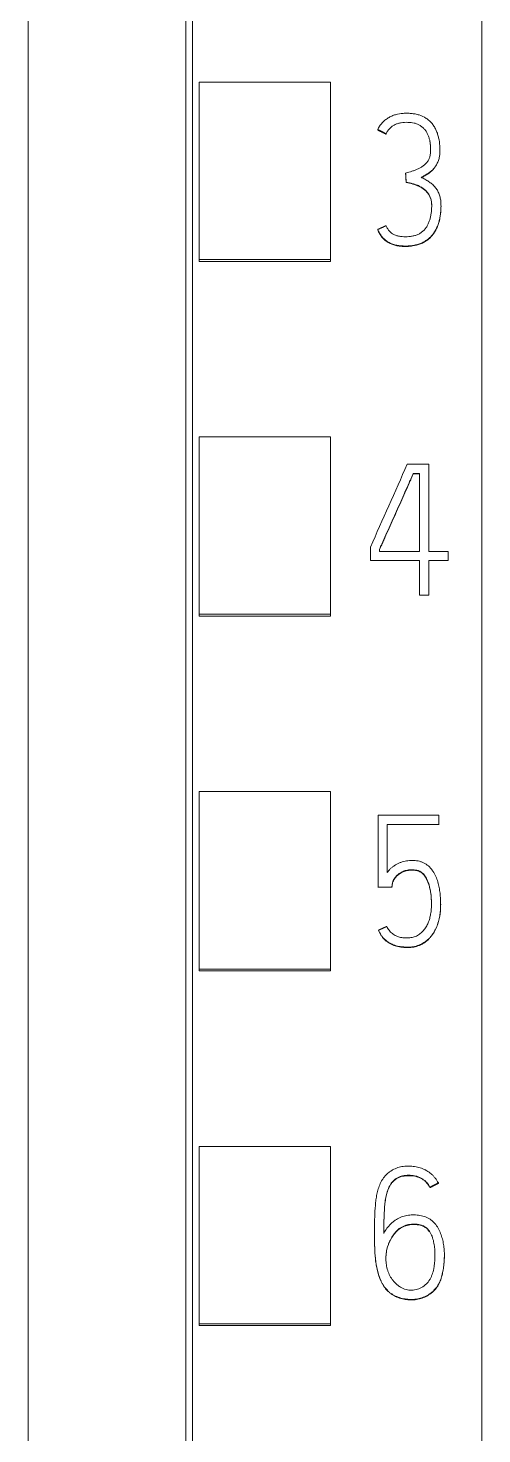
# Model space of a CAD drawing. Header units: millimetres. Extents: x 1359 to 3577, y 1336 to 3557.
# Drawn here: x 2813.07 to 2819.97, y 3000.85 to 3022.26 of the extents above; entities that cross this region are included whole.
import ezdxf

# ---------------------------------------------------------------- set-up
doc = ezdxf.new("R2010")
doc.units = ezdxf.units.MM
doc.layers.add('000-PI-Oprema', color=30, linetype='Continuous', lineweight=5)

msp = doc.modelspace()

# ---------------------------------------------------------------- linework, layer by layer
at = {"layer": '000-PI-Oprema', "color": 0, "linetype": 'ByBlock', "lineweight": 0}
for p, q in [((2819.971, 3041.237), (2819.971, 2927.819)), ((2815.571, 2930.141), (2815.571, 3038.956)), ((2815.671, 3018.734), (2815.671, 3021.437)), ((2815.671, 3021.437), (2817.671, 3021.437)), ((2817.671, 3018.734), (2817.671, 3021.437)), ((2818.387, 3020.714), (2818.387, 3020.707)), ((2818.515, 3020.65), (2818.515, 3020.644)), ((2819.333, 3020.396), (2819.333, 3020.402)), ((2818.812, 3020.051), (2818.812, 3020.045)), ((2818.82, 3019.913), (2818.82, 3019.906)), ((2819.35, 3019.546), (2819.35, 3019.552)), ((2818.387, 3019.192), (2818.387, 3019.185)), ((2815.671, 3018.705), (2815.671, 3018.734)), ((2815.671, 3018.734), (2817.671, 3018.734)), ((2815.671, 3018.705), (2817.671, 3018.705)), ((2817.671, 3018.705), (2817.671, 3018.734)), ((2815.671, 3013.333), (2815.671, 3016.035)), ((2815.671, 3016.035), (2817.671, 3016.035)), ((2817.671, 3013.333), (2817.671, 3016.035)), ((2818.837, 3015.617), (2819.167, 3015.617)), ((2819.167, 3015.617), (2819.167, 3014.291)), ((2818.928, 3015.479), (2818.928, 3015.473)), ((2819.025, 3015.479), (2818.928, 3015.479)), ((2818.928, 3015.473), (2819.025, 3015.473)), ((2819.025, 3014.291), (2819.025, 3015.479)), ((2818.277, 3014.153), (2818.277, 3014.357)), ((2818.415, 3014.327), (2818.415, 3014.291)), ((2818.415, 3014.291), (2819.025, 3014.291)), ((2819.167, 3014.291), (2819.461, 3014.291)), ((2819.461, 3014.291), (2819.461, 3014.153)), ((2819.025, 3014.153), (2818.277, 3014.153)), ((2819.025, 3013.625), (2819.025, 3014.153)), ((2819.167, 3014.153), (2819.167, 3013.625)), ((2819.461, 3014.153), (2819.167, 3014.153)), ((2819.167, 3013.625), (2819.025, 3013.625)), ((2815.671, 3013.305), (2815.671, 3013.333)), ((2815.671, 3013.333), (2817.671, 3013.333)), ((2815.671, 3013.305), (2817.671, 3013.305)), ((2817.671, 3013.305), (2817.671, 3013.333)), ((2815.671, 3007.931), (2815.671, 3010.634)), ((2815.671, 3010.634), (2817.671, 3010.634)), ((2817.671, 3007.931), (2817.671, 3010.634)), ((2818.393, 3010.273), (2818.393, 3009.178)), ((2819.317, 3010.273), (2818.393, 3010.273)), ((2819.317, 3010.135), (2819.317, 3010.273)), ((2818.532, 3009.4), (2818.532, 3010.135)), ((2818.532, 3010.135), (2819.317, 3010.135)), ((2819.317, 3010.135), (2819.317, 3010.129)), ((2818.393, 3009.178), (2818.393, 3009.172)), ((2818.393, 3009.178), (2818.604, 3009.178)), ((2818.604, 3009.178), (2818.604, 3009.172)), ((2819.345, 3008.914), (2819.345, 3008.92)), ((2818.399, 3008.523), (2818.399, 3008.517)), ((2815.671, 3007.905), (2815.671, 3007.931)), ((2815.671, 3007.931), (2817.671, 3007.931)), ((2815.671, 3007.905), (2817.671, 3007.905)), ((2817.671, 3007.905), (2817.671, 3007.931)), ((2815.671, 3002.53), (2815.671, 3005.232)), ((2815.671, 3005.232), (2817.671, 3005.232)), ((2817.671, 3002.53), (2817.671, 3005.232)), ((2819.31, 3004.676), (2819.31, 3004.67)), ((2819.182, 3004.61), (2819.182, 3004.604)), ((2818.338, 3003.872), (2818.338, 3003.866)), ((2819.402, 3003.573), (2819.402, 3003.579)), ((2815.671, 3002.506), (2815.671, 3002.53)), ((2815.671, 3002.53), (2817.671, 3002.53)), ((2817.671, 3002.506), (2817.671, 3002.53)), ((2815.671, 3002.506), (2817.671, 3002.506))]:
    msp.add_line(p, q, dxfattribs=at)
at = {"layer": '000-PI-Oprema', "color": 18, "linetype": 'ByBlock', "lineweight": 0, "true_color": 0x000000}
msp.add_ellipse((2803.912, 2917.202), major_axis=(452.614, 1023.309), ratio=0.023466, start_param=1.484858, end_param=1.486095, dxfattribs=at)
at = {"layer": '000-PI-Oprema', "color": 0, "linetype": 'ByBlock', "lineweight": 0}
for points, knots in [([(2815.471, 2929.856), (2815.471, 2933.196), (2815.471, 2941.161), (2815.471, 2953.801), (2815.471, 2969.287), (2815.471, 2983.582), (2815.471, 2997.792), (2815.471, 3012.358), (2815.471, 3026.528), (2815.471, 3036.098), (2815.471, 3039.142)], [0, 0, 0, 0, 0.091483, 0.21812, 0.346206, 0.515858, 0.610111, 0.736264, 0.916066, 1, 1, 1, 1]), ([(2813.071, 3036.077), (2813.071, 3034.053), (2813.071, 3025.504), (2813.071, 3012.358), (2813.071, 2997.792), (2813.071, 2983.582), (2813.071, 2969.287), (2813.071, 2953.801), (2813.071, 2941.043), (2813.071, 2932.161), (2813.071, 2927.904), (2813.071, 2927.106)], [0, 0, 0, 0, 0.055935, 0.236292, 0.362833, 0.457376, 0.627551, 0.756032, 0.883059, 0.978086, 1, 1, 1, 1]), ([(2819.05, 3019.987), (2819.068, 3019.996), (2819.086, 3020.006), (2819.121, 3020.025), (2819.138, 3020.036), (2819.163, 3020.052), (2819.171, 3020.058), (2819.187, 3020.07), (2819.194, 3020.076), (2819.209, 3020.089), (2819.217, 3020.096), (2819.231, 3020.11), (2819.238, 3020.118), (2819.258, 3020.141), (2819.269, 3020.157), (2819.285, 3020.183), (2819.29, 3020.192), (2819.298, 3020.21), (2819.303, 3020.22), (2819.314, 3020.248), (2819.319, 3020.267), (2819.328, 3020.306), (2819.33, 3020.326), (2819.333, 3020.367), (2819.333, 3020.387), (2819.333, 3020.427), (2819.333, 3020.447), (2819.329, 3020.507), (2819.323, 3020.546), (2819.31, 3020.605), (2819.305, 3020.625), (2819.293, 3020.663), (2819.278, 3020.701), (2819.26, 3020.736), (2819.238, 3020.771), (2819.227, 3020.788), (2819.201, 3020.819), (2819.181, 3020.84), (2819.158, 3020.86), (2819.142, 3020.872), (2819.133, 3020.878), (2819.091, 3020.907), (2819.055, 3020.924), (2819.006, 3020.939), (2818.996, 3020.942), (2818.977, 3020.947), (2818.947, 3020.953), (2818.897, 3020.96), (2818.857, 3020.962), (2818.817, 3020.962), (2818.796, 3020.962), (2818.736, 3020.958), (2818.697, 3020.951), (2818.648, 3020.937), (2818.639, 3020.934), (2818.62, 3020.927), (2818.61, 3020.924), (2818.582, 3020.911), (2818.546, 3020.892), (2818.513, 3020.869), (2818.49, 3020.85), (2818.482, 3020.843), (2818.467, 3020.829), (2818.46, 3020.822), (2818.44, 3020.8), (2818.428, 3020.784), (2818.411, 3020.759), (2818.406, 3020.75), (2818.396, 3020.732), (2818.392, 3020.723), (2818.387, 3020.714)], [0, 0, 0, 0, 0.03125, 0.03125, 0.0625, 0.0625, 0.078125, 0.078125, 0.09375, 0.09375, 0.109375, 0.109375, 0.125, 0.125, 0.15625, 0.15625, 0.171875, 0.171875, 0.1875, 0.1875, 0.21875, 0.21875, 0.25, 0.25, 0.28125, 0.28125, 0.3125, 0.3125, 0.375, 0.375, 0.40625, 0.40625, 0.4375, 0.46875, 0.46875, 0.5, 0.5, 0.53125, 0.546875, 0.546875, 0.5625, 0.5625, 0.625, 0.625, 0.640625, 0.640625, 0.65625, 0.6875, 0.71875, 0.71875, 0.75, 0.75, 0.8125, 0.8125, 0.828125, 0.828125, 0.84375, 0.84375, 0.875, 0.90625, 0.90625, 0.921875, 0.921875, 0.9375, 0.9375, 0.96875, 0.96875, 0.984375, 0.984375, 1, 1, 1, 1]), ([(2818.515, 3020.65), (2818.523, 3020.665), (2818.531, 3020.679), (2818.549, 3020.706), (2818.559, 3020.719), (2818.577, 3020.737), (2818.583, 3020.742), (2818.595, 3020.753), (2818.602, 3020.758), (2818.615, 3020.768), (2818.622, 3020.773), (2818.636, 3020.781), (2818.643, 3020.785), (2818.666, 3020.796), (2818.681, 3020.802), (2818.713, 3020.811), (2818.729, 3020.815), (2818.762, 3020.82), (2818.778, 3020.822), (2818.812, 3020.824), (2818.828, 3020.824), (2818.878, 3020.823), (2818.911, 3020.82), (2818.951, 3020.81), (2818.959, 3020.808), (2818.975, 3020.803), (2818.983, 3020.8), (2819.006, 3020.791), (2819.021, 3020.784), (2819.042, 3020.77), (2819.049, 3020.765), (2819.062, 3020.755), (2819.068, 3020.75), (2819.086, 3020.733), (2819.097, 3020.721), (2819.113, 3020.701), (2819.117, 3020.694), (2819.127, 3020.681), (2819.14, 3020.66), (2819.151, 3020.638), (2819.163, 3020.607), (2819.168, 3020.591), (2819.177, 3020.559), (2819.181, 3020.543), (2819.189, 3020.495), (2819.191, 3020.462), (2819.192, 3020.412), (2819.192, 3020.396), (2819.191, 3020.363), (2819.189, 3020.347), (2819.185, 3020.322), (2819.184, 3020.314), (2819.179, 3020.298), (2819.177, 3020.29), (2819.168, 3020.267), (2819.161, 3020.252), (2819.148, 3020.231), (2819.143, 3020.224), (2819.133, 3020.211), (2819.127, 3020.205), (2819.116, 3020.193), (2819.111, 3020.187), (2819.099, 3020.175), (2819.092, 3020.17), (2819.073, 3020.154), (2819.059, 3020.145), (2819.031, 3020.128), (2819.016, 3020.12), (2818.986, 3020.107), (2818.971, 3020.101), (2818.939, 3020.09), (2818.923, 3020.085), (2818.876, 3020.07), (2818.844, 3020.06), (2818.812, 3020.051)], [0, 0, 0, 0, 0.03125, 0.03125, 0.0625, 0.0625, 0.078125, 0.078125, 0.09375, 0.09375, 0.109375, 0.109375, 0.125, 0.125, 0.15625, 0.15625, 0.1875, 0.1875, 0.21875, 0.21875, 0.25, 0.25, 0.3125, 0.3125, 0.328125, 0.328125, 0.34375, 0.34375, 0.375, 0.375, 0.390625, 0.390625, 0.40625, 0.40625, 0.4375, 0.4375, 0.453125, 0.453125, 0.46875, 0.5, 0.5, 0.53125, 0.53125, 0.5625, 0.5625, 0.625, 0.625, 0.65625, 0.65625, 0.6875, 0.6875, 0.703125, 0.703125, 0.71875, 0.71875, 0.75, 0.75, 0.765625, 0.765625, 0.78125, 0.78125, 0.796875, 0.796875, 0.8125, 0.8125, 0.84375, 0.84375, 0.875, 0.875, 0.90625, 0.90625, 0.9375, 0.9375, 1, 1, 1, 1]), ([(2819.192, 3020.407), (2819.192, 3020.411), (2819.192, 3020.416), (2819.192, 3020.453), (2819.189, 3020.485), (2819.182, 3020.528), (2819.18, 3020.539), (2819.178, 3020.55)], [0, 0, 0, 0, 0.087818, 0.087818, 0.771228, 0.771228, 1, 1, 1, 1]), ([(2819.239, 3020.113), (2819.228, 3020.101), (2819.216, 3020.089), (2819.196, 3020.071), (2819.188, 3020.065), (2819.172, 3020.052), (2819.164, 3020.046), (2819.138, 3020.03), (2819.121, 3020.02), (2819.086, 3020), (2819.069, 3019.99), (2819.05, 3019.981)], [0, 0, 0, 0, 0.218648, 0.218648, 0.348874, 0.348874, 0.479099, 0.479099, 0.739549, 0.739549, 1, 1, 1, 1]), ([(2818.387, 3019.192), (2818.396, 3019.172), (2818.406, 3019.154), (2818.427, 3019.117), (2818.438, 3019.1), (2818.458, 3019.075), (2818.465, 3019.067), (2818.479, 3019.052), (2818.487, 3019.045), (2818.511, 3019.024), (2818.528, 3019.012), (2818.556, 3018.996), (2818.565, 3018.991), (2818.584, 3018.982), (2818.594, 3018.978), (2818.623, 3018.967), (2818.643, 3018.96), (2818.684, 3018.95), (2818.705, 3018.947), (2818.747, 3018.942), (2818.768, 3018.941), (2818.81, 3018.94), (2818.831, 3018.94), (2818.872, 3018.943), (2818.893, 3018.945), (2818.925, 3018.949), (2818.935, 3018.951), (2818.956, 3018.955), (2818.966, 3018.957), (2818.997, 3018.965), (2819.017, 3018.972), (2819.046, 3018.983), (2819.056, 3018.987), (2819.075, 3018.996), (2819.084, 3019.001), (2819.112, 3019.016), (2819.129, 3019.028), (2819.163, 3019.053), (2819.178, 3019.067), (2819.208, 3019.097), (2819.221, 3019.113), (2819.246, 3019.147), (2819.258, 3019.165), (2819.273, 3019.192), (2819.278, 3019.202), (2819.287, 3019.221), (2819.291, 3019.23), (2819.311, 3019.279), (2819.323, 3019.319), (2819.335, 3019.38), (2819.339, 3019.401), (2819.344, 3019.442), (2819.346, 3019.463), (2819.349, 3019.505), (2819.35, 3019.526), (2819.35, 3019.567), (2819.35, 3019.588), (2819.347, 3019.63), (2819.344, 3019.65), (2819.337, 3019.681), (2819.335, 3019.692), (2819.329, 3019.712), (2819.325, 3019.722), (2819.314, 3019.752), (2819.305, 3019.771), (2819.289, 3019.798), (2819.283, 3019.807), (2819.271, 3019.825), (2819.264, 3019.833), (2819.244, 3019.857), (2819.229, 3019.872), (2819.196, 3019.899), (2819.179, 3019.911), (2819.143, 3019.935), (2819.125, 3019.946), (2819.088, 3019.967), (2819.069, 3019.977), (2819.05, 3019.987)], [0, 0, 0, 0, 0.03125, 0.03125, 0.0625, 0.0625, 0.078125, 0.078125, 0.09375, 0.09375, 0.125, 0.125, 0.140625, 0.140625, 0.15625, 0.15625, 0.1875, 0.1875, 0.21875, 0.21875, 0.25, 0.25, 0.28125, 0.28125, 0.3125, 0.3125, 0.328125, 0.328125, 0.34375, 0.34375, 0.375, 0.375, 0.390625, 0.390625, 0.40625, 0.40625, 0.4375, 0.4375, 0.46875, 0.46875, 0.5, 0.5, 0.53125, 0.53125, 0.546875, 0.546875, 0.5625, 0.5625, 0.625, 0.625, 0.65625, 0.65625, 0.6875, 0.6875, 0.71875, 0.71875, 0.75, 0.75, 0.78125, 0.78125, 0.796875, 0.796875, 0.8125, 0.8125, 0.84375, 0.84375, 0.859375, 0.859375, 0.875, 0.875, 0.90625, 0.90625, 0.9375, 0.9375, 0.96875, 0.96875, 1, 1, 1, 1]), ([(2818.82, 3019.913), (2818.854, 3019.907), (2818.888, 3019.899), (2818.937, 3019.885), (2818.954, 3019.88), (2818.986, 3019.868), (2819.002, 3019.862), (2819.025, 3019.85), (2819.033, 3019.846), (2819.048, 3019.838), (2819.055, 3019.833), (2819.077, 3019.819), (2819.091, 3019.809), (2819.111, 3019.792), (2819.117, 3019.786), (2819.129, 3019.774), (2819.135, 3019.768), (2819.152, 3019.748), (2819.162, 3019.734), (2819.175, 3019.712), (2819.179, 3019.704), (2819.186, 3019.688), (2819.189, 3019.68), (2819.198, 3019.656), (2819.202, 3019.639), (2819.207, 3019.605), (2819.208, 3019.588), (2819.209, 3019.553), (2819.209, 3019.536), (2819.206, 3019.485), (2819.202, 3019.451), (2819.193, 3019.4), (2819.19, 3019.383), (2819.182, 3019.35), (2819.177, 3019.333), (2819.166, 3019.3), (2819.159, 3019.284), (2819.148, 3019.261), (2819.144, 3019.253), (2819.136, 3019.238), (2819.131, 3019.231), (2819.107, 3019.195), (2819.083, 3019.17), (2819.048, 3019.144), (2819.041, 3019.139), (2819.026, 3019.13), (2819.019, 3019.126), (2818.995, 3019.115), (2818.979, 3019.108), (2818.946, 3019.098), (2818.929, 3019.094), (2818.895, 3019.087), (2818.861, 3019.083), (2818.827, 3019.081), (2818.792, 3019.081), (2818.775, 3019.082), (2818.74, 3019.085), (2818.723, 3019.087), (2818.689, 3019.094), (2818.672, 3019.098), (2818.64, 3019.111), (2818.625, 3019.119), (2818.603, 3019.133), (2818.596, 3019.139), (2818.583, 3019.15), (2818.577, 3019.156), (2818.565, 3019.169), (2818.559, 3019.175), (2818.549, 3019.189), (2818.544, 3019.196), (2818.53, 3019.218), (2818.522, 3019.234), (2818.515, 3019.25)], [0, 0, 0, 0, 0.0625, 0.0625, 0.09375, 0.09375, 0.125, 0.125, 0.140625, 0.140625, 0.15625, 0.15625, 0.1875, 0.1875, 0.203125, 0.203125, 0.21875, 0.21875, 0.25, 0.25, 0.265625, 0.265625, 0.28125, 0.28125, 0.3125, 0.3125, 0.34375, 0.34375, 0.375, 0.375, 0.4375, 0.4375, 0.46875, 0.46875, 0.5, 0.5, 0.53125, 0.53125, 0.546875, 0.546875, 0.5625, 0.5625, 0.625, 0.625, 0.640625, 0.640625, 0.65625, 0.65625, 0.6875, 0.6875, 0.71875, 0.71875, 0.75, 0.78125, 0.78125, 0.8125, 0.8125, 0.84375, 0.84375, 0.875, 0.875, 0.90625, 0.90625, 0.921875, 0.921875, 0.9375, 0.9375, 0.953125, 0.953125, 0.96875, 0.96875, 1, 1, 1, 1]), ([(2819.209, 3019.549), (2819.209, 3019.554), (2819.209, 3019.559), (2819.208, 3019.573), (2819.208, 3019.582), (2819.207, 3019.599), (2819.206, 3019.608), (2819.202, 3019.633), (2819.198, 3019.65), (2819.189, 3019.674), (2819.186, 3019.682), (2819.179, 3019.698), (2819.175, 3019.705), (2819.161, 3019.728), (2819.151, 3019.742), (2819.129, 3019.768), (2819.117, 3019.781), (2819.091, 3019.803), (2819.077, 3019.813), (2819.048, 3019.832), (2819.033, 3019.84), (2819.002, 3019.856), (2818.986, 3019.862), (2818.954, 3019.874), (2818.937, 3019.879), (2818.888, 3019.893), (2818.854, 3019.901), (2818.82, 3019.906)], [0, 0, 0, 0, 0.026635, 0.026635, 0.070879, 0.070879, 0.115123, 0.115123, 0.20361, 0.20361, 0.247854, 0.247854, 0.292098, 0.292098, 0.380586, 0.380586, 0.469074, 0.469074, 0.557561, 0.557561, 0.646049, 0.646049, 0.734537, 0.734537, 0.823025, 0.823025, 1, 1, 1, 1]), ([(2819.35, 3019.546), (2819.35, 3019.545), (2819.35, 3019.544), (2819.35, 3019.523), (2819.349, 3019.502), (2819.347, 3019.46), (2819.345, 3019.439), (2819.339, 3019.398), (2819.336, 3019.377), (2819.323, 3019.316), (2819.312, 3019.276), (2819.293, 3019.228), (2819.288, 3019.218), (2819.279, 3019.199), (2819.275, 3019.19), (2819.259, 3019.162), (2819.248, 3019.144), (2819.224, 3019.11), (2819.21, 3019.094), (2819.188, 3019.071), (2819.181, 3019.064), (2819.165, 3019.049), (2819.157, 3019.043), (2819.132, 3019.023), (2819.114, 3019.012), (2819.087, 3018.996), (2819.078, 3018.991), (2819.058, 3018.982), (2819.049, 3018.978), (2818.999, 3018.958), (2818.959, 3018.948), (2818.896, 3018.939), (2818.875, 3018.937), (2818.833, 3018.934), (2818.812, 3018.934), (2818.769, 3018.935), (2818.748, 3018.936), (2818.717, 3018.939), (2818.706, 3018.941), (2818.685, 3018.944), (2818.675, 3018.946), (2818.644, 3018.954), (2818.624, 3018.96), (2818.595, 3018.972), (2818.585, 3018.976), (2818.566, 3018.985), (2818.556, 3018.99), (2818.529, 3019.006), (2818.511, 3019.018), (2818.487, 3019.038), (2818.48, 3019.046), (2818.465, 3019.061), (2818.458, 3019.069), (2818.438, 3019.094), (2818.427, 3019.111), (2818.406, 3019.147), (2818.396, 3019.166), (2818.387, 3019.185)], [0, 0, 0, 0, 0.001389, 0.001389, 0.044807, 0.044807, 0.088225, 0.088225, 0.131643, 0.131643, 0.218479, 0.218479, 0.240188, 0.240188, 0.261896, 0.261896, 0.305314, 0.305314, 0.348732, 0.348732, 0.370441, 0.370441, 0.39215, 0.39215, 0.435568, 0.435568, 0.457277, 0.457277, 0.478986, 0.478986, 0.565821, 0.565821, 0.609239, 0.609239, 0.652657, 0.652657, 0.696075, 0.696075, 0.717784, 0.717784, 0.739493, 0.739493, 0.782911, 0.782911, 0.80462, 0.80462, 0.826329, 0.826329, 0.869746, 0.869746, 0.891455, 0.891455, 0.913164, 0.913164, 0.956582, 0.956582, 1, 1, 1, 1]), ([(2818.928, 3015.479), (2818.918, 3015.455), (2818.907, 3015.431), (2818.886, 3015.383), (2818.876, 3015.359), (2818.844, 3015.287), (2818.823, 3015.239), (2818.78, 3015.142), (2818.759, 3015.094), (2818.716, 3014.998), (2818.695, 3014.95), (2818.652, 3014.854), (2818.63, 3014.806), (2818.587, 3014.71), (2818.566, 3014.662), (2818.523, 3014.566), (2818.502, 3014.518), (2818.47, 3014.446), (2818.459, 3014.423), (2818.442, 3014.387), (2818.437, 3014.375), (2818.426, 3014.351), (2818.421, 3014.339), (2818.415, 3014.327)], [0, 0, 0, 0, 0.0625, 0.0625, 0.125, 0.125, 0.25, 0.25, 0.375, 0.375, 0.5, 0.5, 0.625, 0.625, 0.75, 0.75, 0.875, 0.875, 0.9375, 0.9375, 0.96875, 0.96875, 1, 1, 1, 1]), ([(2818.415, 3014.321), (2818.421, 3014.333), (2818.426, 3014.345), (2818.437, 3014.368), (2818.442, 3014.38), (2818.459, 3014.416), (2818.47, 3014.44), (2818.502, 3014.512), (2818.523, 3014.56), (2818.566, 3014.656), (2818.587, 3014.704), (2818.63, 3014.8), (2818.652, 3014.848), (2818.695, 3014.944), (2818.716, 3014.992), (2818.759, 3015.088), (2818.78, 3015.136), (2818.823, 3015.232), (2818.844, 3015.28), (2818.876, 3015.353), (2818.886, 3015.377), (2818.907, 3015.425), (2818.918, 3015.449), (2818.928, 3015.473)], [0, 0, 0, 0, 0.03125, 0.03125, 0.0625, 0.0625, 0.125, 0.125, 0.25, 0.25, 0.375, 0.375, 0.5, 0.5, 0.625, 0.625, 0.75, 0.75, 0.875, 0.875, 0.9375, 0.9375, 1, 1, 1, 1]), ([(2818.399, 3008.523), (2818.411, 3008.497), (2818.424, 3008.471), (2818.449, 3008.436), (2818.457, 3008.424), (2818.476, 3008.402), (2818.486, 3008.391), (2818.508, 3008.372), (2818.519, 3008.362), (2818.542, 3008.345), (2818.554, 3008.337), (2818.579, 3008.322), (2818.592, 3008.316), (2818.618, 3008.303), (2818.632, 3008.298), (2818.66, 3008.289), (2818.674, 3008.285), (2818.702, 3008.278), (2818.716, 3008.275), (2818.745, 3008.271), (2818.76, 3008.27), (2818.782, 3008.269), (2818.789, 3008.268), (2818.804, 3008.267), (2818.811, 3008.267), (2818.833, 3008.266), (2818.848, 3008.266), (2818.877, 3008.267), (2818.891, 3008.268), (2818.921, 3008.271), (2818.935, 3008.274), (2818.964, 3008.28), (2818.978, 3008.284), (2819.02, 3008.297), (2819.047, 3008.309), (2819.085, 3008.331), (2819.098, 3008.339), (2819.122, 3008.356), (2819.133, 3008.365), (2819.155, 3008.384), (2819.166, 3008.394), (2819.186, 3008.416), (2819.195, 3008.427), (2819.222, 3008.462), (2819.238, 3008.486), (2819.259, 3008.525), (2819.266, 3008.538), (2819.278, 3008.564), (2819.284, 3008.578), (2819.3, 3008.619), (2819.309, 3008.646), (2819.324, 3008.703), (2819.33, 3008.731), (2819.336, 3008.774), (2819.338, 3008.789), (2819.341, 3008.818), (2819.342, 3008.832), (2819.344, 3008.876), (2819.345, 3008.905), (2819.344, 3008.963), (2819.342, 3009.022), (2819.336, 3009.079), (2819.329, 3009.137), (2819.324, 3009.166), (2819.314, 3009.209), (2819.311, 3009.223), (2819.303, 3009.251), (2819.299, 3009.265), (2819.285, 3009.307), (2819.275, 3009.334), (2819.255, 3009.374), (2819.248, 3009.387), (2819.233, 3009.412), (2819.225, 3009.424), (2819.2, 3009.46), (2819.18, 3009.482), (2819.136, 3009.521), (2819.111, 3009.537), (2819.072, 3009.557), (2819.058, 3009.562), (2819.03, 3009.571), (2819.015, 3009.575), (2818.987, 3009.58), (2818.972, 3009.582), (2818.942, 3009.585), (2818.928, 3009.585), (2818.898, 3009.584), (2818.884, 3009.584), (2818.854, 3009.581), (2818.84, 3009.58), (2818.811, 3009.575), (2818.797, 3009.572), (2818.768, 3009.565), (2818.754, 3009.561), (2818.726, 3009.551), (2818.712, 3009.546), (2818.686, 3009.533), (2818.673, 3009.526), (2818.647, 3009.511), (2818.635, 3009.503), (2818.611, 3009.485), (2818.6, 3009.476), (2818.579, 3009.456), (2818.569, 3009.445), (2818.549, 3009.423), (2818.54, 3009.412), (2818.532, 3009.4)], [0, 0, 0, 0, 0.03125, 0.03125, 0.046875, 0.046875, 0.0625, 0.0625, 0.078125, 0.078125, 0.09375, 0.09375, 0.109375, 0.109375, 0.125, 0.125, 0.140625, 0.140625, 0.15625, 0.15625, 0.171875, 0.171875, 0.179688, 0.179688, 0.1875, 0.1875, 0.203125, 0.203125, 0.21875, 0.21875, 0.234375, 0.234375, 0.25, 0.25, 0.28125, 0.28125, 0.296875, 0.296875, 0.3125, 0.3125, 0.328125, 0.328125, 0.34375, 0.34375, 0.375, 0.375, 0.390625, 0.390625, 0.40625, 0.40625, 0.4375, 0.4375, 0.46875, 0.46875, 0.484375, 0.484375, 0.5, 0.5, 0.53125, 0.53125, 0.5625, 0.59375, 0.59375, 0.625, 0.625, 0.640625, 0.640625, 0.65625, 0.65625, 0.6875, 0.6875, 0.703125, 0.703125, 0.71875, 0.71875, 0.75, 0.75, 0.78125, 0.78125, 0.796875, 0.796875, 0.8125, 0.8125, 0.828125, 0.828125, 0.84375, 0.84375, 0.859375, 0.859375, 0.875, 0.875, 0.890625, 0.890625, 0.90625, 0.90625, 0.921875, 0.921875, 0.9375, 0.9375, 0.953125, 0.953125, 0.96875, 0.96875, 0.984375, 0.984375, 1, 1, 1, 1]), ([(2818.604, 3009.178), (2818.605, 3009.202), (2818.608, 3009.224), (2818.617, 3009.258), (2818.62, 3009.269), (2818.63, 3009.29), (2818.635, 3009.3), (2818.647, 3009.319), (2818.654, 3009.329), (2818.669, 3009.346), (2818.677, 3009.355), (2818.694, 3009.37), (2818.703, 3009.378), (2818.722, 3009.391), (2818.732, 3009.397), (2818.752, 3009.409), (2818.762, 3009.414), (2818.783, 3009.423), (2818.794, 3009.427), (2818.828, 3009.437), (2818.85, 3009.441), (2818.885, 3009.444), (2818.896, 3009.444), (2818.919, 3009.444), (2818.931, 3009.443), (2818.954, 3009.441), (2818.965, 3009.439), (2818.982, 3009.436), (2818.988, 3009.434), (2818.999, 3009.431), (2819.005, 3009.429), (2819.021, 3009.423), (2819.031, 3009.418), (2819.051, 3009.407), (2819.06, 3009.399), (2819.078, 3009.384), (2819.086, 3009.376), (2819.1, 3009.358), (2819.107, 3009.348), (2819.126, 3009.319), (2819.136, 3009.298), (2819.154, 3009.256), (2819.161, 3009.234), (2819.181, 3009.168), (2819.19, 3009.123), (2819.199, 3009.055), (2819.201, 3009.032), (2819.203, 3008.986), (2819.204, 3008.963), (2819.205, 3008.895), (2819.204, 3008.849), (2819.195, 3008.781), (2819.191, 3008.759), (2819.184, 3008.725), (2819.181, 3008.714), (2819.175, 3008.691), (2819.172, 3008.68), (2819.16, 3008.648), (2819.152, 3008.626), (2819.136, 3008.595), (2819.131, 3008.585), (2819.119, 3008.565), (2819.112, 3008.555), (2819.092, 3008.527), (2819.077, 3008.51), (2819.053, 3008.486), (2819.044, 3008.478), (2819.026, 3008.464), (2819.016, 3008.457), (2818.996, 3008.445), (2818.986, 3008.439), (2818.965, 3008.43), (2818.954, 3008.426), (2818.921, 3008.415), (2818.898, 3008.411), (2818.863, 3008.408), (2818.852, 3008.407), (2818.828, 3008.407), (2818.817, 3008.407), (2818.782, 3008.408), (2818.759, 3008.41), (2818.725, 3008.417), (2818.714, 3008.42), (2818.692, 3008.427), (2818.681, 3008.432), (2818.649, 3008.446), (2818.629, 3008.458), (2818.602, 3008.479), (2818.593, 3008.487), (2818.576, 3008.504), (2818.561, 3008.521), (2818.548, 3008.54), (2818.536, 3008.56), (2818.531, 3008.571), (2818.526, 3008.581)], [0, 0, 0, 0, 0.03125, 0.03125, 0.046875, 0.046875, 0.0625, 0.0625, 0.078125, 0.078125, 0.09375, 0.09375, 0.109375, 0.109375, 0.125, 0.125, 0.140625, 0.140625, 0.15625, 0.15625, 0.1875, 0.1875, 0.203125, 0.203125, 0.21875, 0.21875, 0.234375, 0.234375, 0.242187, 0.242187, 0.25, 0.25, 0.265625, 0.265625, 0.28125, 0.28125, 0.296875, 0.296875, 0.3125, 0.3125, 0.34375, 0.34375, 0.375, 0.375, 0.4375, 0.4375, 0.46875, 0.46875, 0.5, 0.5, 0.5625, 0.5625, 0.59375, 0.59375, 0.609375, 0.609375, 0.625, 0.625, 0.65625, 0.65625, 0.671875, 0.671875, 0.6875, 0.6875, 0.71875, 0.71875, 0.734375, 0.734375, 0.75, 0.75, 0.765625, 0.765625, 0.78125, 0.78125, 0.8125, 0.8125, 0.828125, 0.828125, 0.84375, 0.84375, 0.875, 0.875, 0.890625, 0.890625, 0.90625, 0.90625, 0.9375, 0.9375, 0.953125, 0.953125, 0.96875, 0.984375, 0.984375, 1, 1, 1, 1]), ([(2819.205, 3008.916), (2819.205, 3008.922), (2819.205, 3008.928), (2819.204, 3008.956), (2819.204, 3008.979), (2819.201, 3009.025), (2819.199, 3009.047), (2819.193, 3009.093), (2819.189, 3009.115), (2819.18, 3009.161), (2819.175, 3009.183), (2819.165, 3009.216), (2819.161, 3009.227), (2819.154, 3009.249), (2819.149, 3009.26), (2819.136, 3009.292), (2819.126, 3009.312), (2819.107, 3009.341), (2819.101, 3009.351), (2819.086, 3009.369), (2819.078, 3009.377), (2819.061, 3009.393), (2819.052, 3009.4), (2819.032, 3009.412), (2819.021, 3009.417), (2819, 3009.425), (2818.989, 3009.428), (2818.966, 3009.433), (2818.954, 3009.435), (2818.931, 3009.437), (2818.92, 3009.438), (2818.897, 3009.438), (2818.885, 3009.437), (2818.862, 3009.435), (2818.851, 3009.434), (2818.828, 3009.43), (2818.806, 3009.424), (2818.784, 3009.417), (2818.763, 3009.408), (2818.752, 3009.403), (2818.722, 3009.386), (2818.703, 3009.372), (2818.678, 3009.349), (2818.669, 3009.341), (2818.654, 3009.323), (2818.648, 3009.314), (2818.635, 3009.294), (2818.63, 3009.284), (2818.621, 3009.263), (2818.617, 3009.252), (2818.611, 3009.23), (2818.608, 3009.218), (2818.605, 3009.195), (2818.604, 3009.184), (2818.604, 3009.172)], [0, 0, 0, 0, 0.015899, 0.015899, 0.077406, 0.077406, 0.138912, 0.138912, 0.200418, 0.200418, 0.261925, 0.261925, 0.292678, 0.292678, 0.323431, 0.323431, 0.384937, 0.384937, 0.41569, 0.41569, 0.446443, 0.446443, 0.477197, 0.477197, 0.50795, 0.50795, 0.538703, 0.538703, 0.569456, 0.569456, 0.600209, 0.600209, 0.630962, 0.630962, 0.661715, 0.661715, 0.692469, 0.723222, 0.723222, 0.753975, 0.753975, 0.815481, 0.815481, 0.846234, 0.846234, 0.876987, 0.876987, 0.907741, 0.907741, 0.938494, 0.938494, 0.969247, 0.969247, 1, 1, 1, 1]), ([(2819.345, 3008.914), (2819.345, 3008.893), (2819.344, 3008.871), (2819.342, 3008.821), (2819.339, 3008.792), (2819.333, 3008.749), (2819.331, 3008.735), (2819.325, 3008.706), (2819.322, 3008.691), (2819.311, 3008.649), (2819.303, 3008.621), (2819.282, 3008.566), (2819.27, 3008.54), (2819.242, 3008.488), (2819.227, 3008.463), (2819.201, 3008.428), (2819.191, 3008.416), (2819.172, 3008.395), (2819.162, 3008.384), (2819.129, 3008.354), (2819.105, 3008.337), (2819.068, 3008.314), (2819.055, 3008.307), (2819.028, 3008.295), (2819.014, 3008.289), (2818.972, 3008.275), (2818.944, 3008.268), (2818.9, 3008.262), (2818.885, 3008.261), (2818.856, 3008.26), (2818.841, 3008.26), (2818.812, 3008.261), (2818.797, 3008.262), (2818.768, 3008.263), (2818.753, 3008.264), (2818.724, 3008.268), (2818.71, 3008.27), (2818.681, 3008.277), (2818.666, 3008.281), (2818.638, 3008.29), (2818.625, 3008.295), (2818.598, 3008.306), (2818.585, 3008.313), (2818.559, 3008.328), (2818.546, 3008.336), (2818.522, 3008.354), (2818.511, 3008.363), (2818.489, 3008.382), (2818.479, 3008.393), (2818.459, 3008.415), (2818.45, 3008.427), (2818.425, 3008.464), (2818.411, 3008.49), (2818.399, 3008.517)], [0, 0, 0, 0, 0.044434, 0.044434, 0.104157, 0.104157, 0.134018, 0.134018, 0.16388, 0.16388, 0.223602, 0.223602, 0.283325, 0.283325, 0.343048, 0.343048, 0.37291, 0.37291, 0.402771, 0.402771, 0.462494, 0.462494, 0.492355, 0.492355, 0.522217, 0.522217, 0.58194, 0.58194, 0.611801, 0.611801, 0.641663, 0.641663, 0.671524, 0.671524, 0.701386, 0.701386, 0.731247, 0.731247, 0.761108, 0.761108, 0.79097, 0.79097, 0.820831, 0.820831, 0.850693, 0.850693, 0.880554, 0.880554, 0.910416, 0.910416, 0.940277, 0.940277, 1, 1, 1, 1]), ([(2819.31, 3004.676), (2819.295, 3004.701), (2819.279, 3004.725), (2819.253, 3004.759), (2819.243, 3004.77), (2819.224, 3004.792), (2819.213, 3004.802), (2819.181, 3004.831), (2819.158, 3004.848), (2819.12, 3004.869), (2819.108, 3004.876), (2819.081, 3004.888), (2819.068, 3004.893), (2819.027, 3004.908), (2818.999, 3004.915), (2818.956, 3004.923), (2818.942, 3004.925), (2818.913, 3004.928), (2818.899, 3004.929), (2818.855, 3004.932), (2818.827, 3004.931), (2818.784, 3004.928), (2818.769, 3004.926), (2818.741, 3004.921), (2818.726, 3004.918), (2818.684, 3004.907), (2818.657, 3004.896), (2818.619, 3004.877), (2818.606, 3004.869), (2818.582, 3004.854), (2818.57, 3004.845), (2818.536, 3004.818), (2818.515, 3004.798), (2818.487, 3004.765), (2818.478, 3004.754), (2818.461, 3004.73), (2818.453, 3004.718), (2818.432, 3004.681), (2818.42, 3004.655), (2818.399, 3004.6), (2818.391, 3004.573), (2818.377, 3004.517), (2818.372, 3004.489), (2818.363, 3004.433), (2818.359, 3004.405), (2818.35, 3004.319), (2818.346, 3004.262), (2818.341, 3004.147), (2818.34, 3004.09), (2818.338, 3003.918), (2818.337, 3003.803), (2818.343, 3003.66), (2818.344, 3003.632), (2818.348, 3003.575), (2818.351, 3003.546), (2818.36, 3003.461), (2818.369, 3003.404), (2818.385, 3003.334), (2818.389, 3003.32), (2818.397, 3003.292), (2818.401, 3003.278), (2818.415, 3003.237), (2818.426, 3003.21), (2818.444, 3003.171), (2818.45, 3003.158), (2818.464, 3003.133), (2818.472, 3003.12), (2818.496, 3003.084), (2818.514, 3003.061), (2818.544, 3003.03), (2818.554, 3003.02), (2818.577, 3003.002), (2818.589, 3002.993), (2818.625, 3002.969), (2818.651, 3002.956), (2818.691, 3002.939), (2818.705, 3002.934), (2818.732, 3002.925), (2818.746, 3002.921), (2818.788, 3002.91), (2818.817, 3002.906), (2818.86, 3002.902), (2818.875, 3002.901), (2818.904, 3002.9), (2818.918, 3002.901), (2818.962, 3002.904), (2818.99, 3002.908), (2819.032, 3002.918), (2819.046, 3002.923), (2819.074, 3002.932), (2819.087, 3002.937), (2819.127, 3002.955), (2819.152, 3002.969), (2819.188, 3002.994), (2819.2, 3003.002), (2819.222, 3003.021), (2819.233, 3003.031), (2819.264, 3003.061), (2819.282, 3003.084), (2819.305, 3003.12), (2819.313, 3003.133), (2819.326, 3003.159), (2819.332, 3003.172), (2819.349, 3003.212), (2819.357, 3003.24), (2819.368, 3003.281), (2819.372, 3003.296), (2819.377, 3003.324), (2819.38, 3003.338), (2819.387, 3003.381), (2819.391, 3003.41), (2819.4, 3003.496), (2819.403, 3003.553), (2819.4, 3003.639), (2819.399, 3003.667), (2819.392, 3003.725), (2819.387, 3003.753), (2819.375, 3003.811), (2819.368, 3003.839), (2819.349, 3003.894), (2819.339, 3003.921), (2819.314, 3003.974), (2819.3, 3004), (2819.267, 3004.047), (2819.248, 3004.069), (2819.215, 3004.099), (2819.204, 3004.109), (2819.18, 3004.126), (2819.168, 3004.133), (2819.142, 3004.147), (2819.128, 3004.153), (2819.101, 3004.163), (2819.087, 3004.168), (2819.045, 3004.179), (2819.016, 3004.184), (2818.972, 3004.188), (2818.957, 3004.189), (2818.928, 3004.19), (2818.913, 3004.189), (2818.869, 3004.187), (2818.84, 3004.183), (2818.797, 3004.173), (2818.783, 3004.169), (2818.755, 3004.16), (2818.742, 3004.155), (2818.702, 3004.137), (2818.677, 3004.123), (2818.641, 3004.098), (2818.629, 3004.089), (2818.606, 3004.07), (2818.595, 3004.061), (2818.564, 3004.031), (2818.545, 3004.009), (2818.51, 3003.961), (2818.494, 3003.936), (2818.48, 3003.91)], [0, 0, 0, 0, 0.015625, 0.015625, 0.023438, 0.023438, 0.03125, 0.03125, 0.046875, 0.046875, 0.054688, 0.054688, 0.0625, 0.0625, 0.078125, 0.078125, 0.085938, 0.085938, 0.09375, 0.09375, 0.109375, 0.109375, 0.117188, 0.117188, 0.125, 0.125, 0.140625, 0.140625, 0.148438, 0.148438, 0.15625, 0.15625, 0.171875, 0.171875, 0.179688, 0.179688, 0.1875, 0.1875, 0.203125, 0.203125, 0.21875, 0.21875, 0.234375, 0.234375, 0.25, 0.25, 0.28125, 0.28125, 0.3125, 0.3125, 0.375, 0.375, 0.390625, 0.390625, 0.40625, 0.40625, 0.4375, 0.4375, 0.445313, 0.445313, 0.453125, 0.453125, 0.46875, 0.46875, 0.476563, 0.476563, 0.484375, 0.484375, 0.5, 0.5, 0.507813, 0.507813, 0.515625, 0.515625, 0.53125, 0.53125, 0.539063, 0.539063, 0.546875, 0.546875, 0.5625, 0.5625, 0.570313, 0.570313, 0.578125, 0.578125, 0.59375, 0.59375, 0.601563, 0.601563, 0.609375, 0.609375, 0.625, 0.625, 0.632813, 0.632813, 0.640625, 0.640625, 0.65625, 0.65625, 0.664063, 0.664063, 0.671875, 0.671875, 0.6875, 0.6875, 0.695313, 0.695313, 0.703125, 0.703125, 0.71875, 0.71875, 0.75, 0.75, 0.765625, 0.765625, 0.78125, 0.78125, 0.796875, 0.796875, 0.8125, 0.8125, 0.828125, 0.828125, 0.84375, 0.84375, 0.851563, 0.851563, 0.859375, 0.859375, 0.867188, 0.867188, 0.875, 0.875, 0.890625, 0.890625, 0.898438, 0.898438, 0.90625, 0.90625, 0.921875, 0.921875, 0.929688, 0.929688, 0.9375, 0.9375, 0.953125, 0.953125, 0.960937, 0.960937, 0.96875, 0.96875, 0.984375, 0.984375, 1, 1, 1, 1]), ([(2818.48, 3003.91), (2818.48, 3003.971), (2818.481, 3004.032), (2818.483, 3004.123), (2818.484, 3004.154), (2818.486, 3004.214), (2818.488, 3004.245), (2818.491, 3004.305), (2818.494, 3004.336), (2818.501, 3004.396), (2818.505, 3004.426), (2818.514, 3004.471), (2818.517, 3004.486), (2818.525, 3004.516), (2818.529, 3004.531), (2818.543, 3004.575), (2818.555, 3004.604), (2818.573, 3004.637), (2818.577, 3004.644), (2818.585, 3004.657), (2818.589, 3004.664), (2818.603, 3004.683), (2818.613, 3004.695), (2818.629, 3004.711), (2818.635, 3004.717), (2818.646, 3004.727), (2818.652, 3004.732), (2818.671, 3004.746), (2818.685, 3004.753), (2818.705, 3004.763), (2818.712, 3004.766), (2818.727, 3004.772), (2818.734, 3004.774), (2818.757, 3004.781), (2818.772, 3004.784), (2818.803, 3004.789), (2818.818, 3004.791), (2818.849, 3004.792), (2818.864, 3004.793), (2818.895, 3004.792), (2818.911, 3004.79), (2818.941, 3004.786), (2818.964, 3004.782), (2818.986, 3004.775), (2819.001, 3004.77), (2819.008, 3004.767), (2819.03, 3004.758), (2819.044, 3004.752), (2819.071, 3004.736), (2819.083, 3004.727), (2819.102, 3004.713), (2819.108, 3004.708), (2819.119, 3004.697), (2819.124, 3004.692), (2819.14, 3004.675), (2819.15, 3004.663), (2819.167, 3004.637), (2819.175, 3004.624), (2819.182, 3004.61)], [0, 0, 0, 0, 0.125, 0.125, 0.1875, 0.1875, 0.25, 0.25, 0.3125, 0.3125, 0.375, 0.375, 0.40625, 0.40625, 0.4375, 0.4375, 0.5, 0.5, 0.515625, 0.515625, 0.53125, 0.53125, 0.5625, 0.5625, 0.578125, 0.578125, 0.59375, 0.59375, 0.625, 0.625, 0.640625, 0.640625, 0.65625, 0.65625, 0.6875, 0.6875, 0.71875, 0.71875, 0.75, 0.75, 0.78125, 0.78125, 0.8125, 0.828125, 0.828125, 0.84375, 0.84375, 0.875, 0.875, 0.90625, 0.90625, 0.921875, 0.921875, 0.9375, 0.9375, 0.96875, 0.96875, 1, 1, 1, 1]), ([(2819.182, 3004.604), (2819.168, 3004.631), (2819.151, 3004.657), (2819.125, 3004.685), (2819.12, 3004.69), (2819.108, 3004.701), (2819.103, 3004.706), (2819.084, 3004.721), (2819.059, 3004.738), (2819.031, 3004.752), (2819.003, 3004.763), (2818.988, 3004.768), (2818.958, 3004.777), (2818.943, 3004.78), (2818.912, 3004.784), (2818.897, 3004.785), (2818.85, 3004.787), (2818.82, 3004.785), (2818.774, 3004.778), (2818.759, 3004.775), (2818.729, 3004.767), (2818.714, 3004.761), (2818.693, 3004.752), (2818.687, 3004.748), (2818.673, 3004.74), (2818.667, 3004.736), (2818.648, 3004.722), (2818.63, 3004.707), (2818.615, 3004.69), (2818.605, 3004.678), (2818.6, 3004.672), (2818.586, 3004.653), (2818.578, 3004.64), (2818.563, 3004.613), (2818.557, 3004.599), (2818.545, 3004.571), (2818.539, 3004.556), (2818.525, 3004.512), (2818.518, 3004.483), (2818.506, 3004.423), (2818.501, 3004.393), (2818.494, 3004.332), (2818.492, 3004.302), (2818.488, 3004.241), (2818.486, 3004.21), (2818.484, 3004.149), (2818.483, 3004.118), (2818.481, 3004.027), (2818.48, 3003.965), (2818.48, 3003.904)], [0, 0, 0, 0, 0.0625, 0.0625, 0.078125, 0.078125, 0.09375, 0.09375, 0.125, 0.15625, 0.15625, 0.1875, 0.1875, 0.21875, 0.21875, 0.25, 0.25, 0.3125, 0.3125, 0.34375, 0.34375, 0.375, 0.375, 0.390625, 0.390625, 0.40625, 0.40625, 0.4375, 0.453125, 0.453125, 0.46875, 0.46875, 0.5, 0.5, 0.53125, 0.53125, 0.5625, 0.5625, 0.625, 0.625, 0.6875, 0.6875, 0.75, 0.75, 0.8125, 0.8125, 0.875, 0.875, 1, 1, 1, 1]), ([(2818.753, 3004.004), (2818.779, 3004.019), (2818.806, 3004.029), (2818.849, 3004.04), (2818.864, 3004.042), (2818.893, 3004.046), (2818.922, 3004.049), (2818.952, 3004.049), (2818.981, 3004.047), (2818.996, 3004.045), (2819.025, 3004.04), (2819.039, 3004.037), (2819.067, 3004.028), (2819.081, 3004.022), (2819.107, 3004.007), (2819.118, 3003.999), (2819.141, 3003.98), (2819.151, 3003.969), (2819.169, 3003.946), (2819.178, 3003.934), (2819.193, 3003.909), (2819.199, 3003.896), (2819.217, 3003.856), (2819.227, 3003.828), (2819.237, 3003.786), (2819.24, 3003.771), (2819.246, 3003.743), (2819.248, 3003.728), (2819.253, 3003.685), (2819.255, 3003.656), (2819.257, 3003.598), (2819.258, 3003.569), (2819.256, 3003.482), (2819.251, 3003.424), (2819.233, 3003.338), (2819.226, 3003.309), (2819.211, 3003.268), (2819.205, 3003.254), (2819.193, 3003.228), (2819.186, 3003.215), (2819.162, 3003.178), (2819.144, 3003.155), (2819.118, 3003.129), (2819.112, 3003.124), (2819.101, 3003.115), (2819.095, 3003.11), (2819.078, 3003.097), (2819.066, 3003.089), (2819.04, 3003.075), (2819.027, 3003.069), (2818.999, 3003.058), (2818.971, 3003.05), (2818.942, 3003.045), (2818.912, 3003.043), (2818.898, 3003.042), (2818.868, 3003.044), (2818.854, 3003.046), (2818.825, 3003.051), (2818.811, 3003.055), (2818.768, 3003.069), (2818.742, 3003.083), (2818.706, 3003.107), (2818.694, 3003.116), (2818.672, 3003.135), (2818.65, 3003.155), (2818.631, 3003.177), (2818.613, 3003.2), (2818.604, 3003.212), (2818.58, 3003.249), (2818.566, 3003.275), (2818.549, 3003.315), (2818.544, 3003.329), (2818.535, 3003.357), (2818.531, 3003.371), (2818.521, 3003.414), (2818.517, 3003.442), (2818.513, 3003.486), (2818.512, 3003.5), (2818.512, 3003.529), (2818.512, 3003.544), (2818.514, 3003.588), (2818.518, 3003.617), (2818.529, 3003.674), (2818.536, 3003.702), (2818.55, 3003.744), (2818.556, 3003.758), (2818.567, 3003.785), (2818.573, 3003.798), (2818.593, 3003.836), (2818.608, 3003.861), (2818.634, 3003.896), (2818.643, 3003.908), (2818.662, 3003.93), (2818.672, 3003.941), (2818.704, 3003.971), (2818.727, 3003.989), (2818.753, 3004.004)], [0, 0, 0, 0, 0.03125, 0.03125, 0.046875, 0.046875, 0.0625, 0.078125, 0.078125, 0.09375, 0.09375, 0.109375, 0.109375, 0.125, 0.125, 0.140625, 0.140625, 0.15625, 0.15625, 0.171875, 0.171875, 0.1875, 0.1875, 0.21875, 0.21875, 0.234375, 0.234375, 0.25, 0.25, 0.28125, 0.28125, 0.3125, 0.3125, 0.375, 0.375, 0.40625, 0.40625, 0.421875, 0.421875, 0.4375, 0.4375, 0.46875, 0.46875, 0.476563, 0.476563, 0.484375, 0.484375, 0.5, 0.5, 0.515625, 0.515625, 0.53125, 0.546875, 0.546875, 0.5625, 0.5625, 0.578125, 0.578125, 0.59375, 0.59375, 0.625, 0.625, 0.640625, 0.640625, 0.65625, 0.671875, 0.671875, 0.6875, 0.6875, 0.71875, 0.71875, 0.734375, 0.734375, 0.75, 0.75, 0.78125, 0.78125, 0.796875, 0.796875, 0.8125, 0.8125, 0.84375, 0.84375, 0.875, 0.875, 0.890625, 0.890625, 0.90625, 0.90625, 0.9375, 0.9375, 0.953125, 0.953125, 0.96875, 0.96875, 1, 1, 1, 1]), ([(2819.174, 3003.933), (2819.169, 3003.94), (2819.164, 3003.946), (2819.15, 3003.964), (2819.14, 3003.975), (2819.123, 3003.989), (2819.117, 3003.993), (2819.105, 3004.002), (2819.099, 3004.006), (2819.08, 3004.016), (2819.066, 3004.022), (2819.038, 3004.031), (2819.024, 3004.034), (2818.995, 3004.039), (2818.98, 3004.041), (2818.951, 3004.042), (2818.936, 3004.043), (2818.893, 3004.041), (2818.864, 3004.037), (2818.821, 3004.026), (2818.807, 3004.022), (2818.786, 3004.014), (2818.78, 3004.011), (2818.766, 3004.005), (2818.76, 3004.001), (2818.753, 3003.998)], [0, 0, 0, 0, 0.053747, 0.053747, 0.148372, 0.148372, 0.195685, 0.195685, 0.242998, 0.242998, 0.337623, 0.337623, 0.432248, 0.432248, 0.526874, 0.526874, 0.621499, 0.621499, 0.810749, 0.810749, 0.905375, 0.905375, 0.952687, 0.952687, 1, 1, 1, 1]), ([(2819.402, 3003.574), (2819.402, 3003.528), (2819.399, 3003.482), (2819.391, 3003.407), (2819.388, 3003.379), (2819.381, 3003.336), (2819.378, 3003.322), (2819.372, 3003.293), (2819.369, 3003.279), (2819.358, 3003.237), (2819.35, 3003.209), (2819.333, 3003.169), (2819.327, 3003.156), (2819.314, 3003.13), (2819.307, 3003.117), (2819.284, 3003.08), (2819.266, 3003.058), (2819.235, 3003.027), (2819.225, 3003.017), (2819.203, 3002.998), (2819.191, 3002.989), (2819.155, 3002.965), (2819.13, 3002.95), (2819.09, 3002.932), (2819.076, 3002.927), (2819.049, 3002.917), (2819.035, 3002.913), (2818.993, 3002.903), (2818.964, 3002.898), (2818.921, 3002.895), (2818.906, 3002.894), (2818.877, 3002.895), (2818.862, 3002.895), (2818.819, 3002.899), (2818.791, 3002.904), (2818.748, 3002.914), (2818.734, 3002.918), (2818.706, 3002.927), (2818.693, 3002.932), (2818.653, 3002.949), (2818.627, 3002.962), (2818.597, 3002.981), (2818.591, 3002.986), (2818.579, 3002.994), (2818.574, 3002.999), (2818.556, 3003.012), (2818.546, 3003.022), (2818.515, 3003.053), (2818.497, 3003.075), (2818.473, 3003.112), (2818.466, 3003.124), (2818.452, 3003.15), (2818.445, 3003.162), (2818.427, 3003.202), (2818.416, 3003.228), (2818.398, 3003.283), (2818.39, 3003.311), (2818.376, 3003.367), (2818.37, 3003.395), (2818.361, 3003.452), (2818.353, 3003.509), (2818.348, 3003.566), (2818.344, 3003.623), (2818.343, 3003.652), (2818.339, 3003.742), (2818.338, 3003.804), (2818.338, 3003.866)], [0, 0, 0, 0, 0.061961, 0.061961, 0.100808, 0.100808, 0.120232, 0.120232, 0.139655, 0.139655, 0.178502, 0.178502, 0.197926, 0.197926, 0.217349, 0.217349, 0.256196, 0.256196, 0.27562, 0.27562, 0.295043, 0.295043, 0.33389, 0.33389, 0.353314, 0.353314, 0.372737, 0.372737, 0.411584, 0.411584, 0.431008, 0.431008, 0.450431, 0.450431, 0.489278, 0.489278, 0.508702, 0.508702, 0.528125, 0.528125, 0.566972, 0.566972, 0.576684, 0.576684, 0.586396, 0.586396, 0.605819, 0.605819, 0.644666, 0.644666, 0.66409, 0.66409, 0.683513, 0.683513, 0.72236, 0.72236, 0.761207, 0.761207, 0.800054, 0.800054, 0.838901, 0.877748, 0.877748, 0.916595, 0.916595, 1, 1, 1, 1]), ([(2818.753, 3003.998), (2818.727, 3003.983), (2818.704, 3003.965), (2818.673, 3003.935), (2818.663, 3003.924), (2818.643, 3003.902), (2818.634, 3003.891), (2818.609, 3003.855), (2818.593, 3003.83), (2818.573, 3003.792), (2818.567, 3003.778), (2818.556, 3003.751), (2818.55, 3003.738), (2818.536, 3003.696), (2818.529, 3003.668), (2818.521, 3003.625), (2818.518, 3003.611), (2818.515, 3003.582), (2818.514, 3003.567), (2818.512, 3003.542), (2818.512, 3003.531), (2818.512, 3003.52)], [0, 0, 0, 0, 0.157122, 0.157122, 0.235682, 0.235682, 0.314243, 0.314243, 0.471365, 0.471365, 0.549925, 0.549925, 0.628486, 0.628486, 0.785608, 0.785608, 0.864168, 0.864168, 0.942729, 0.942729, 1, 1, 1, 1])]:
    msp.add_open_spline(points, degree=3, knots=knots, dxfattribs=at)
for points, weights in [([(2818.387, 3020.714), (2818.451, 3020.682), (2818.515, 3020.65)], [0.500000072369, 0.499999927631, 0.500000072369]), ([(2818.515, 3020.644), (2818.451, 3020.676), (2818.387, 3020.707)], [0.500000224137, 0.499999775863, 0.500000224137]), ([(2818.812, 3020.051), (2818.816, 3019.982), (2818.82, 3019.913)], [0.500000017226, 0.499999982774, 0.500000017226]), ([(2818.82, 3019.906), (2818.816, 3019.975), (2818.812, 3020.045)], [0.500000009236, 0.499999990764, 0.500000009236]), ([(2818.515, 3019.25), (2818.451, 3019.221), (2818.387, 3019.192)], [0.49999976836, 0.50000023164, 0.49999976836]), ([(2818.526, 3008.581), (2818.462, 3008.552), (2818.399, 3008.523)], [0.500000031032, 0.499999968968, 0.500000031032]), ([(2819.182, 3004.61), (2819.246, 3004.643), (2819.31, 3004.676)], [0.500000080229, 0.499999919771, 0.500000080229]), ([(2819.31, 3004.67), (2819.246, 3004.637), (2819.182, 3004.604)], [0.500000151686, 0.499999848314, 0.500000151686])]:
    msp.add_rational_spline(points, weights, degree=2, dxfattribs=at)

doc.saveas('drawing.dxf')
